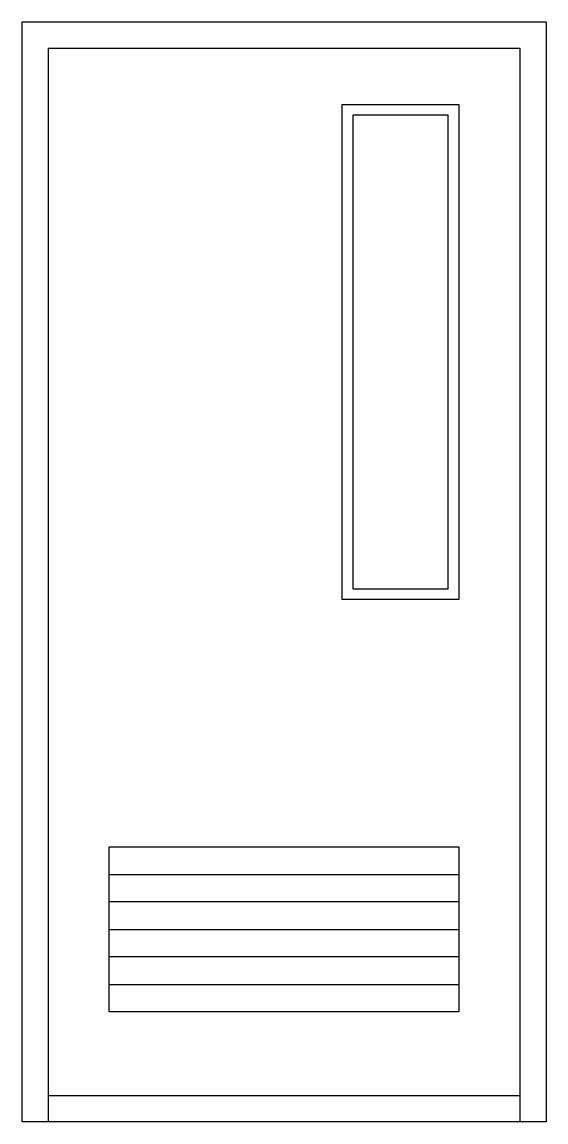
# Model space of a CAD drawing. Header units: millimetres. Extents: x -740.7 to -739.7, y 1759.63 to 1761.73.
import ezdxf

# ---------------------------------------------------------------- set-up
doc = ezdxf.new("R2010")
doc.units = ezdxf.units.MM
doc.header["$LTSCALE"] = 10
doc.layers.add('Portas', color=2, linetype='Continuous')

msp = doc.modelspace()

# ---------------------------------------------------------------- linework, layer by layer
at = {"layer": 'Portas'}
for p, q in [((-740.699, 1759.63), (-740.699, 1761.73)), ((-740.699, 1761.73), (-739.699, 1761.73)), ((-739.699, 1761.73), (-739.699, 1759.63)), ((-739.699, 1759.63), (-740.699, 1759.63))]:
    msp.add_line(p, q, dxfattribs=at)
at = {"layer": 'Portas', "color": 1}
for p, q in [((-740.649, 1761.68), (-740.649, 1759.63)), ((-740.649, 1761.68), (-739.749, 1761.68)), ((-739.749, 1761.68), (-739.749, 1759.63)), ((-740.0879, 1760.6275), (-740.0879, 1761.5725)), ((-740.0879, 1761.5725), (-739.8657, 1761.5725)), ((-739.8657, 1761.5725), (-739.8657, 1760.6275)), ((-740.0671, 1760.6472), (-740.0671, 1761.5528)), ((-740.0671, 1761.5528), (-739.8865, 1761.5528)), ((-739.8865, 1761.5528), (-739.8865, 1760.6472)), ((-739.8865, 1760.6472), (-740.0671, 1760.6472)), ((-739.8657, 1760.6275), (-740.0879, 1760.6275)), ((-740.5324, 1759.84), (-740.5324, 1760.155)), ((-740.5324, 1760.155), (-739.8657, 1760.155)), ((-739.8657, 1760.155), (-739.8657, 1759.84)), ((-740.5324, 1760.1025), (-739.8657, 1760.1025)), ((-739.8657, 1760.05), (-740.5324, 1760.05)), ((-740.5324, 1759.9975), (-739.8657, 1759.9975)), ((-739.8657, 1759.945), (-740.5324, 1759.945)), ((-740.5324, 1759.8925), (-739.8657, 1759.8925)), ((-739.8657, 1759.84), (-740.5324, 1759.84)), ((-739.749, 1759.68), (-740.649, 1759.68))]:
    msp.add_line(p, q, dxfattribs=at)

doc.saveas('drawing.dxf')
